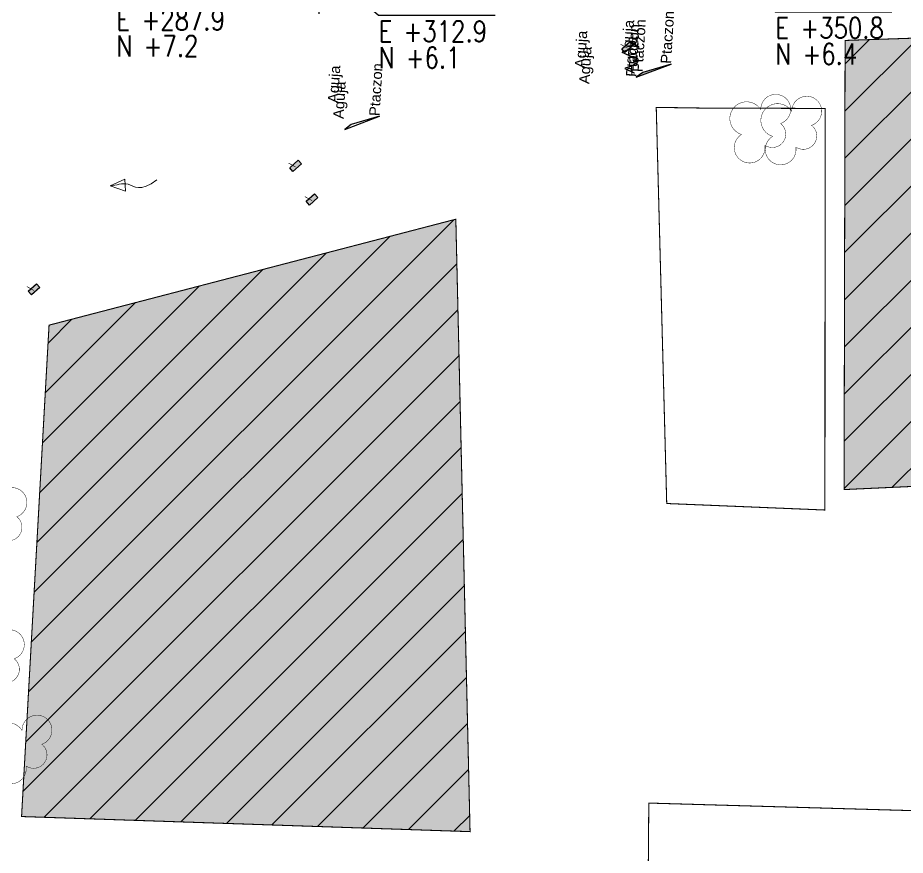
# Model space of a CAD drawing. Header units: millimetres. Extents: x -940 to 1351, y -586 to 711.
# Drawn here: x 883.4 to 968.1, y 204.7 to 284.7 of the extents above; entities that cross this region are included whole.
import ezdxf
from ezdxf import colors
from ezdxf.entities.mleader import LeaderData, LeaderLine
from ezdxf.math import Vec2, Vec3

# ---------------------------------------------------------------- set-up
doc = ezdxf.new("R2010")
doc.units = ezdxf.units.MM
doc.linetypes.add('CENTER', pattern=[50.8, 31.75, -6.35, 6.35, -6.35])
for name, color, linetype in [('Catenaria', 2, 'Continuous'), ('ENad-AGUJAS', 22, 'Continuous'), ('ENad-ARBOLES', 84, 'Continuous'), ('ENad-camaras', 142, 'Continuous'), ('ENad-cambios', 15, 'Continuous'), ('ENad-EDIFICIOS_ANDENES', 42, 'Continuous'), ('GE- EDIFICIOS EXISTENTES', 252, 'Continuous'), ('GE-Cotas', 1, 'Continuous'), ('LIMITE PREDIO', 252, 'Continuous'), ('Scr Aguja', 1, 'Continuous'), ('Scr Corazon', 12, 'Continuous')]:
    doc.layers.add(name, color=color, linetype=linetype)
doc.layers.add('CI-PLUVIALES', color=3, linetype='Continuous', lineweight=9)
doc.styles.add('Romans', font='romans.shx', dxfattribs={"width": 0.8})
doc.styles.get("Standard").update_dxf_attribs({"font": 'arial.ttf'})
pattern_1 = [(45, (-6414535.1787, -6135190.433), (-2.2450640303, 2.2450640302), [])]

# ---------------------------------------------------------------- blocks, each defined once
blk = doc.blocks.new('cambio-flat-4')
at = {"layer": 'ENad-cambios'}
h = blk.add_hatch(color=1, dxfattribs=at)
h.dxf.hatch_style = 1
h.set_gradient(color1=(255, 159, 127), color2=(255, 255, 0), tint=1)
h.paths.add_polyline_path([(6411372.879, 6139106.942), (6411372.879, 6139107.412), (6411373.962, 6139107.412), (6411373.962, 6139106.942)])
at = {"layer": 'ENad-cambios', "color": 1}
blk.add_lwpolyline([(6411372.879, 6139107.412), (6411373.962, 6139107.412), (6411373.962, 6139106.942), (6411372.879, 6139106.942)], close=True, dxfattribs=at)
at = {"layer": 'ENad-cambios', "const_width": 0.06}
blk.add_lwpolyline([(6411373.348, 6139107.08), (6411373.087, 6139107.823)], dxfattribs=at)
blk = doc.blocks.new('cambio-flat-8')
at = {"layer": 'ENad-cambios'}
h = blk.add_hatch(color=1, dxfattribs=at)
h.dxf.hatch_style = 1
h.set_gradient(color1=(255, 159, 127), color2=(255, 255, 0), tint=1)
h.paths.add_polyline_path([(6411372.879, 6139106.942), (6411372.879, 6139107.412), (6411373.962, 6139107.412), (6411373.962, 6139106.942)])
at = {"layer": 'ENad-cambios', "color": 1}
blk.add_lwpolyline([(6411372.879, 6139107.412), (6411373.962, 6139107.412), (6411373.962, 6139106.942), (6411372.879, 6139106.942)], close=True, dxfattribs=at)
at = {"layer": 'ENad-cambios', "const_width": 0.06}
blk.add_lwpolyline([(6411373.348, 6139107.08), (6411373.087, 6139107.823)], dxfattribs=at)
blk = doc.blocks.new('cambio-flat-9')
at = {"layer": 'ENad-cambios'}
h = blk.add_hatch(color=1, dxfattribs=at)
h.dxf.hatch_style = 1
h.set_gradient(color1=(255, 159, 127), color2=(255, 255, 0), tint=1)
h.paths.add_polyline_path([(6411372.879, 6139106.942), (6411372.879, 6139107.412), (6411373.962, 6139107.412), (6411373.962, 6139106.942)])
at = {"layer": 'ENad-cambios', "color": 1}
blk.add_lwpolyline([(6411372.879, 6139107.412), (6411373.962, 6139107.412), (6411373.962, 6139106.942), (6411372.879, 6139106.942)], close=True, dxfattribs=at)
at = {"layer": 'ENad-cambios', "const_width": 0.06}
blk.add_lwpolyline([(6411373.348, 6139107.08), (6411373.087, 6139107.823)], dxfattribs=at)
blk = doc.blocks.new('cambio-flat-10')
at = {"layer": 'ENad-cambios'}
h = blk.add_hatch(color=1, dxfattribs=at)
h.dxf.hatch_style = 1
h.set_gradient(color1=(255, 159, 127), color2=(255, 255, 0), tint=1)
h.paths.add_polyline_path([(6411372.879, 6139106.942), (6411372.879, 6139107.412), (6411373.962, 6139107.412), (6411373.962, 6139106.942)])
at = {"layer": 'ENad-cambios', "color": 1}
blk.add_lwpolyline([(6411372.879, 6139107.412), (6411373.962, 6139107.412), (6411373.962, 6139106.942), (6411372.879, 6139106.942)], close=True, dxfattribs=at)
at = {"layer": 'ENad-cambios', "const_width": 0.06}
blk.add_lwpolyline([(6411373.348, 6139107.08), (6411373.087, 6139107.823)], dxfattribs=at)
blk = doc.blocks.new('COORDENADAS 4.2')
at = {"layer": 'GE-Cotas', "ltscale": 4}
h = blk.add_hatch(color=256, dxfattribs=at)
h.dxf.hatch_style = 1
h.paths.add_polyline_path([(0, -0.5, -0.414214), (-0.5, 0), (0, 0)])
h.paths.add_polyline_path([(0, -0.5), (0, 0), (0.5, 0, -0.414214)])
h.paths.add_polyline_path([(0.5, 0), (0, 0), (0, 0.5, -0.414214)])
h.paths.add_polyline_path([(0, 0), (-0.5, 0, -0.414214), (0, 0.5)])
at = {"layer": 'GE-Cotas', "linetype": 'CENTER', "ltscale": 0.04}
for p, q in [((0, 5), (0, -5)), ((-5, 0), (5, 0))]:
    blk.add_line(p, q, dxfattribs=at)
at = {"layer": 'GE-Cotas', "ltscale": 4}
blk.add_circle((0, 0), 0.5, dxfattribs=at)
at = {"layer": 'GE-Cotas', "color": 3, "ltscale": 4, "style": 'Romans', "width": 0.8}
for tag, p in [('COORDENADASX', (5.7, -7.564)), ('COORDENADASY', (5.7, -10.065))]:
    blk.add_attdef(tag, p, '', height=2, dxfattribs=at)
at = {"layer": 'GE-Cotas', "color": 2, "ltscale": 4}
ml = blk.add_multileader_mtext('Standard', dxfattribs=at)
ml.set_content('', color=2)
ml.set_leader_properties()
ml.build(insert=Vec2(0, 0))
ml.multileader.update_dxf_attribs({"text_right_attachment_type": 6, "dogleg_length": 0.36, "arrow_head_size": 3})
ctx = ml.context
ctx.base_point, ctx.arrow_head_size = Vec3(16.826, -5.02), 3
ctx.right_attachment = 6
notes = []
notes.append((ctx, [(0, (1, 1, 0), (5.7, -5.02), (1, 0), 11.126, [(0, [(0, 0)], 0, [])])]))
ctx.mtext.insert, ctx.mtext.flow_direction = Vec3(18.826, -3.02), 5
for ctx, leaders in notes:
    for number, flags, end, landing, length, lines in leaders:
        leader = LeaderData()
        leader.index, (leader.has_last_leader_line, leader.has_dogleg_vector, leader.attachment_direction) = number, flags
        leader.last_leader_point, leader.dogleg_vector, leader.dogleg_length = Vec3(end), Vec3(landing), length
        for number, points, colour, breaks in lines:
            line = LeaderLine()
            line.index, line.vertices, line.color, line.breaks = number, Vec3.list(points), colors.encode_raw_color(colour), breaks
            leader.lines.append(line)
        ctx.leaders.append(leader)
blk = doc.blocks.new('cat')
at = {"layer": 'GE-Cotas', "ltscale": 4}
for p, values in [((287.935, 7.168), {'COORDENADASX': 'E +287.9', 'COORDENADASY': 'N +7.2'}), ((312.935, 6.055), {'COORDENADASX': 'E +312.9', 'COORDENADASY': 'N +6.1'}), ((350.792, 6.387), {'COORDENADASX': 'E +350.8', 'COORDENADASY': 'N +6.4'})]:
    blk.add_blockref('COORDENADAS 4.2', p, dxfattribs=at).add_auto_attribs(values)

msp = doc.modelspace()

# ---------------------------------------------------------------- hatches: boundary and pattern name
at = {"layer": 'ENad-AGUJAS'}
h = msp.add_hatch(color=27, dxfattribs=at)
h.set_gradient(color1=(141, 85, 42), one_color=1, tint=1)
h.paths.add_polyline_path([(945.764, 280.27), (943.059, 279.477), (942.451, 279.018)])
at = {"layer": 'ENad-EDIFICIOS_ANDENES'}
h = msp.add_hatch(color=256, dxfattribs=at)
h.dxf.hatch_style = 1
h.set_gradient(color1=(255, 63, 0), color2=(255, 255, 0), tint=1)
h.paths.add_polyline_path([(926.591, 206.995), (883.804, 208.437), (886.427, 255.342), (925.234, 265.456)])
h.paths.add_polyline_path([(962.272, 239.648), (962.369, 282.521), (993.619, 283.566), (994.559, 241.131)])
h.paths.add_polyline_path([(889.151, 180.854), (920.094, 181.687), (920.516, 166.027), (889.573, 165.193)])
h.paths.add_polyline_path([(869.163, 156.123), (864.339, 156.017), (863.941, 140.124), (881.837, 140.359), (882.176, 149.597), (869.328, 150.067)])
h.paths.add_polyline_path([(823.382, 134.113), (823.488, 113.429), (697.421, 112.879), (697.315, 133.563)])
h.paths.add_polyline_path([(697.435, 94.269), (710.053, 94.279), (710.062, 82.256), (697.445, 82.247)])
h.paths.add_polyline_path([(598.408, 105.331), (606.663, 104.839), (606.348, 99.555), (598.093, 100.046)])
h.paths.add_polyline_path([(596.994, 113.687), (601.862, 113.397), (601.56, 108.325), (596.692, 108.614)])
h.paths.add_polyline_path([(605.125, 114.688), (607.877, 114.524), (607.638, 110.508), (604.886, 110.672)])
h.paths.add_polyline_path([(866.478, 172.791), (866.584, 180.142), (859.233, 180.248), (859.127, 172.897)])
h.paths.add_polyline_path([(858.394, 168.907), (858.465, 173.848), (853.524, 173.919), (853.453, 168.978)])
at = {"layer": 'GE- EDIFICIOS EXISTENTES'}
h = msp.add_hatch(dxfattribs=at)
h.set_pattern_fill('ANSI31', color=256)
h.set_pattern_definition(pattern_1)
h.paths.add_polyline_path([(962.272, 239.648), (962.369, 282.521), (993.619, 283.566), (994.559, 241.155)])
h = msp.add_hatch(dxfattribs=at)
h.set_pattern_fill('ANSI31', color=256)
h.set_pattern_definition(pattern_1)
h.paths.add_polyline_path([(883.804, 208.437), (886.427, 255.342), (925.234, 265.456), (926.591, 206.995)])

# ---------------------------------------------------------------- linework, layer by layer
at = {"layer": 'CI-PLUVIALES', "ltscale": 2}
msp.add_lwpolyline([(892.254, 268.64), (893.716, 268.146), (893.653, 269.29)], close=True, dxfattribs=at)
msp.add_lwpolyline([(896.718, 269.205), (896.163, 268.832), (895.692, 268.605), (895.293, 268.497), (894.955, 268.48), (894.665, 268.528), (894.412, 268.613), (894.184, 268.709), (893.97, 268.79), (893.76, 268.833), (893.55, 268.843), (893.34, 268.826), (893.129, 268.791), (892.916, 268.746), (892.7, 268.701), (892.48, 268.663), (892.254, 268.64)], dxfattribs=at)
at = {"layer": 'ENad-AGUJAS'}
for points in [[(945.764, 280.27), (943.059, 279.477), (942.451, 279.018)], [(917.956, 275.28), (915.252, 274.487), (914.643, 274.028)]]:
    msp.add_lwpolyline(points, close=True, dxfattribs=at)
at = {"layer": 'ENad-ARBOLES', "const_width": 0.04}
for points in [[(954.713, 272.52, 0.966377), (956.211, 274.595, 1.973514), (954.325, 275.913, 1.437272), (952.496, 273.544, 1.870337)], [(957.672, 272.344, 0.966377), (959.169, 274.418, 1.973514), (957.284, 275.736, 1.437272), (955.455, 273.368, 1.870337)], [(881.849, 234.985, 0.966377), (883.346, 237.06, 1.973514), (881.461, 238.378, 1.437272), (879.632, 236.009, 1.870337)], [(881.602, 221.423, 0.966377), (883.099, 223.498, 1.973514), (881.214, 224.816, 1.437272), (879.385, 222.447, 1.870337)], [(884.237, 213.259, 0.966377), (885.735, 215.334, 1.973514), (883.849, 216.652, 1.437272), (882.02, 214.283, 1.870337)]]:
    msp.add_lwpolyline(points, format="xyb", close=True, dxfattribs=at)
at = {"layer": 'ENad-camaras', "const_width": 0.1}
msp.add_lwpolyline([(944.353, 276.133), (948.606, 276.068), (960.463, 276.029), (960.463, 276.029), (960.447, 237.696), (945.353, 238.318), (945.353, 238.318)], close=True, dxfattribs=at)
at = {"layer": 'ENad-EDIFICIOS_ANDENES', "color": 1, "const_width": 0.1}
for points in [[(962.272, 239.648), (962.369, 282.521), (993.619, 283.566), (994.559, 241.131)], [(926.591, 206.995), (883.804, 208.437), (886.427, 255.342), (925.234, 265.456)]]:
    msp.add_lwpolyline(points, close=True, dxfattribs=at)
at = {"layer": 'GE- EDIFICIOS EXISTENTES', "const_width": 0.001}
for points in [[(962.272, 239.648), (962.369, 282.521), (993.619, 283.566), (994.559, 241.155), (962.272, 239.648)], [(883.804, 208.437), (886.427, 255.342), (925.234, 265.456), (926.591, 206.995), (883.804, 208.437)]]:
    msp.add_lwpolyline(points, dxfattribs=at)
at = {"layer": 'LIMITE PREDIO', "const_width": 0.1}
msp.add_lwpolyline([(823.382, 134.113), (859.069, 133.227), (860.03, 63.428), (888.832, 63.825), (888.688, 133.943), (943.036, 133.509), (943.643, 209.722), (978.213, 208.731)], dxfattribs=at)

# ---------------------------------------------------------------- block references
at = {"layer": 'Catenaria'}
msp.add_blockref('cat', (599.22, 283.9), dxfattribs=at)
at = {"layer": 'ENad-cambios', "rotation": 41.55050730889587}
for name, p in [('cambio-flat-8', (-725199.289, -8846585.653)), ('cambio-flat-10', (-725230.964, -8846596.993)), ('cambio-flat-9', (-725229.395, -8846600.202)), ('cambio-flat-4', (-725255.923, -8846608.785))]:
    msp.add_blockref(name, p, dxfattribs=at)

# ---------------------------------------------------------------- texts
at = {"layer": 'Scr Aguja'}
for p in [(942.039, 280.884), (937.564, 279.858), (942.299, 279.324), (937.975, 278.338), (914.001, 276.532), (914.518, 275.013)]:
    msp.add_text('Aguja', height=1, rotation=86.55051, dxfattribs=at).set_placement(p)
at = {"layer": 'Scr Corazon'}
for p in [(945.764, 280.27), (942.451, 279.018), (943.059, 279.477), (917.956, 275.28)]:
    msp.add_text('Ptaczon', height=1, rotation=86.55051, dxfattribs=at).set_placement(p)

doc.saveas('drawing.dxf')
